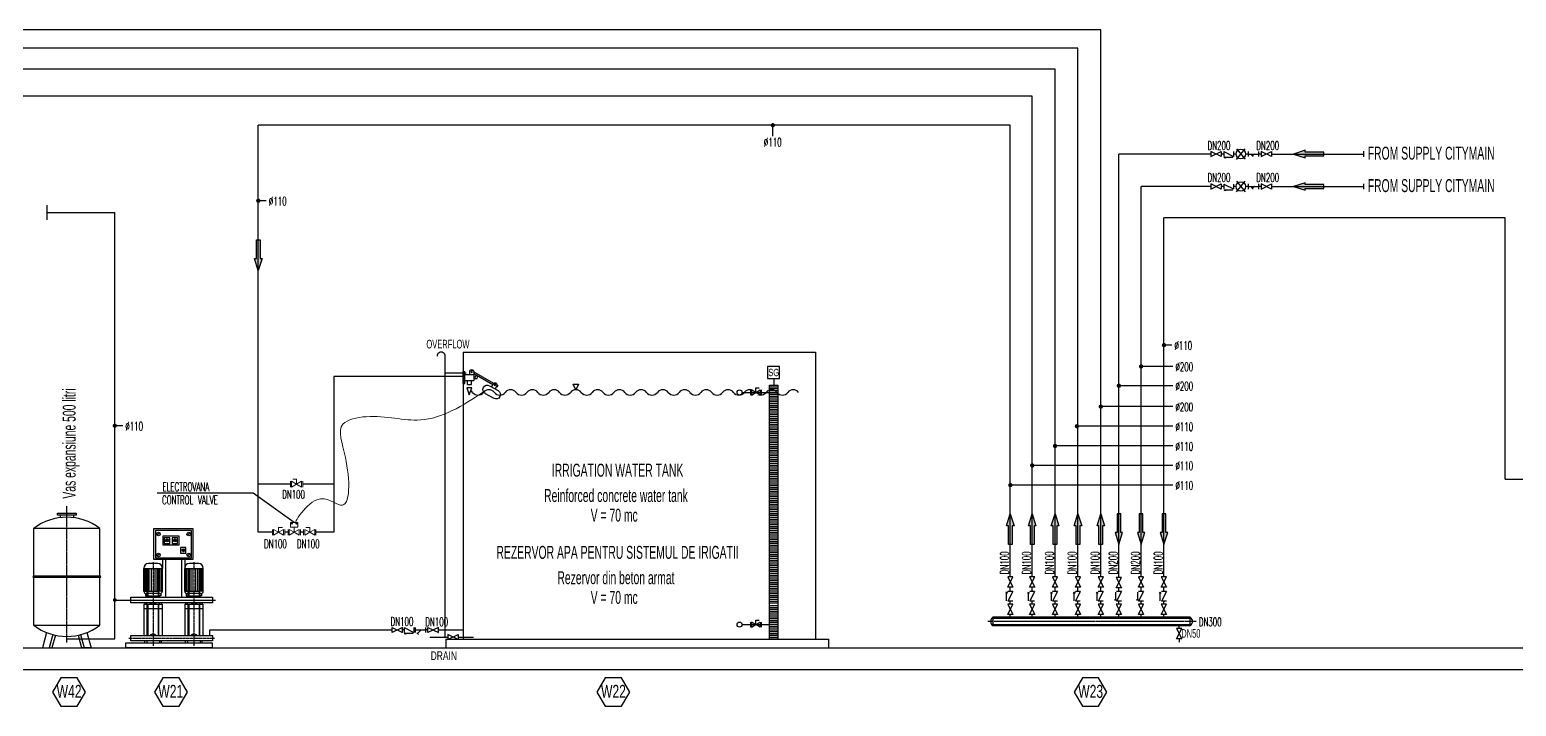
# Model space of a CAD drawing. Header units: inches. Extents: x -213476 to 33124, y -97366 to -68351.
# Drawn here: x -51322 to -37534, y -94996 to -88722 of the extents above; entities that cross this region are included whole.
import ezdxf
from ezdxf.enums import TextEntityAlignment as Align
from ezdxf.lldxf.tags import DXFTag

# ---------------------------------------------------------------- set-up
doc = ezdxf.new("R2010")
doc.units = ezdxf.units.IN
doc.header["$MEASUREMENT"] = 0
doc.set_wipeout_variables(frame=1)
doc.linetypes.add('CENTER2', pattern=[28.575, 19.05, -3.175, 3.175, -3.175])
doc.linetypes.add('DOT', pattern=[0.25, 0, -0.25])
for name, color, linetype in [('-M-DW EQUIP', 7, 'Continuous'), ('-M-DW VALVE', 7, 'Continuous'), ('1-CIHAZ', 8, 'Continuous'), ('duvar', 3, 'Continuous'), ('ok', 7, 'Continuous'), ('T-ISICİHAZ', 8, 'Continuous'), ('T-NOT', 7, 'Continuous'), ('t-soguk', 161, 'Continuous'), ('T-SOĞUK', 161, 'SOĞUKSU'), ('t-temiz çap', 7, 'Continuous'), ('t-vana', 7, 'Continuous'), ('t-yumuşak su', 7, 'Continuous'), ('VANA', 7, 'Continuous')]:
    doc.layers.add(name, color=color, linetype=linetype)
doc.layers.add('1-SIHHI CAP', color=4, linetype='Continuous', lineweight=25)
doc.layers.add('T-SIHCİHAZ', color=1, linetype='Continuous', lineweight=5)
doc.layers.add('T-SPR-CAP', color=2, linetype='Continuous', true_color=0xffff00)
doc.layers.add('t-çap', color=2, linetype='Continuous', true_color=0xffff00)
doc.styles.add('ARIAL', font='wturkce.shx')
doc.styles.add('not', font='WTURKCE.SHX', dxfattribs={"width": 0.6, "height": 10})
doc.styles.add('russian', font='arial.ttf')
doc.styles.get("Standard").update_dxf_attribs({"font": 'arial.ttf'})
doc.styles.add('t-sihsemacap', font='txt.shx', dxfattribs={"width": 0.6, "height": 10})
doc.styles.add('t-temiz çap', font='wturkce.shx', dxfattribs={"width": 0.6, "height": 10})
tags = doc.linetypes.add('SOĞUKSU', pattern=[0.85, 0.75, -0.05, 0, -0.05]).pattern_tags.tags
tags[10:11] = [DXFTag(74, 4), DXFTag(75, 0), DXFTag(340, '0'), DXFTag(46, 1.0), DXFTag(50, 0.0), DXFTag(44, 0.0), DXFTag(45, 0.0)]
tags[8:9] = [DXFTag(74, 4), DXFTag(75, 0), DXFTag(340, '0'), DXFTag(46, 1.0), DXFTag(50, 0.0), DXFTag(44, 0.0), DXFTag(45, 0.0)]
tags[6:7] = [DXFTag(74, 4), DXFTag(75, 0), DXFTag(340, '0'), DXFTag(46, 1.0), DXFTag(50, 0.0), DXFTag(44, 0.0), DXFTag(45, 0.0)]
tags[4:5] = [DXFTag(74, 4), DXFTag(75, 0), DXFTag(340, '0'), DXFTag(46, 1.0), DXFTag(50, 0.0), DXFTag(44, 0.0), DXFTag(45, 0.0)]
doc.linetypes.add('Yumusaksu', pattern='A,1.5,-0.15,["Ys",Standard,S=0.2,R=0,X=-0.05,Y=-0.05],-0.35', length=2)

# ---------------------------------------------------------------- blocks, each defined once
blk = doc.blocks.new('A$C12F96355')
at = {"layer": 'ok', "ltscale": 100}
blk.add_hatch(color=256, dxfattribs=at).paths.add_polyline_path([(-16.44, 1), (-16.44, -1), (-6.42, -1), (-6.42, -2.01), (0, 0), (-6.42, 2.01), (-6.42, 1)])
blk.add_lwpolyline([(-6.42, -1), (-16.44, -1), (-16.44, 1), (-6.42, 1), (-6.42, 2.01), (0, 0), (-6.42, -2.01), (-6.42, -1), (-16.44, -1)], dxfattribs=at)
blk = doc.blocks.new('t-vana')
at = {"color": 7}
blk.add_wipeout([(6, 12), (0, 12), (6, 0), (0, 0), (6, 12), (0, 12)], dxfattribs=at).dxf.layer = 'T-ISICİHAZ'
at = {"layer": 't-vana'}
for p, q in [((6, 12), (0, 12)), ((0, 12), (6, 0)), ((0, 0), (6, 12)), ((6, 0), (0, 0))]:
    blk.add_line(p, q, dxfattribs=at)
blk = doc.blocks.new('BV15')
at = {"linetype": 'DOT', "ltscale": 10000}
blk.add_wipeout([(-42.6, 10), (0, 10), (0, -10), (-42.6, -10)], dxfattribs=at).dxf.layer = '-M-DW VALVE'
at = {"layer": '-M-DW VALVE', "ltscale": 0.25}
for p, q in [((-42.6, 10), (-42.6, -10)), ((0, 10), (0, -10))]:
    blk.add_line(p, q, dxfattribs=at)
at = {"layer": '-M-DW VALVE'}
for p, q in [((-21.3, 0), (-21.3, 17.5)), ((-21.3, 17.5), (-8.3, 17.5))]:
    blk.add_line(p, q, dxfattribs=at)
at = {"layer": '-M-DW VALVE', "ltscale": 0.25, "flags": 128}
for points in [[(-21.3, 0), (-38.6, 10), (-38.6, -10)], [(-21.3, 0), (-4, 10), (-4, -10)]]:
    blk.add_lwpolyline(points, close=True, dxfattribs=at)
at = {"layer": '-M-DW VALVE', "flags": 9}
blk.add_attdef('CAP', text='', height=3, rotation=90, dxfattribs=at).set_placement((-7.3, 0), align=Align.MIDDLE_CENTER)
blk = doc.blocks.new('şamandra-ali')
at = {"layer": 'VANA', "color": 7}
for p, q in [((-29.7, 15.5), (-84.2, -15.1)), ((-29.3, 11), (-82.1, -18.7)), ((-39.2, -2.8), (-40.4, 4.8)), ((-35, 2.1), (-35.9, 7.3)), ((-29.5, 2.1), (-35, 2.1)), ((-29.3, 16.4), (-29.4, 7)), ((-29.4, 8), (-29.4, -8)), ((-4.9, 8), (-29.4, 8)), ((-18.2, 16.4), (-18.1, 8)), ((0, 16.7), (-4.9, 16.7)), ((-4.9, -16.7), (-4.9, 16.7)), ((0, -16.7), (0, 16.7)), ((0, 9.9), (0, -9.9)), ((-73, -22.4), (-96.8, -35.8)), ((-93.9, -20.6), (-95.9, -21.7)), ((-95.9, -21.7), (-93.9, -25.3)), ((-91.9, -24.2), (-93.9, -25.3)), ((-92.8, -22.5), (-88.2, -30.9)), ((-83.2, -17), (-78.3, -25.4)), ((-29.5, -2.8), (-39.2, -2.8)), ((-4.9, -8), (-29.4, -8)), ((-23.1, -19.2), (-23.1, -8)), ((-12.4, -19.2), (-23.1, -19.2)), ((-12.4, -19.2), (-12.4, -8)), ((0, -16.7), (-4.9, -16.7)), ((-60.9, -43.9), (-84.7, -57.3))]:
    blk.add_line(p, q, dxfattribs=at)
blk.add_lwpolyline([(-17.3, -48), (-23.8, -28.2), (-10.7, -28.2), (-17.3, -48)], dxfattribs=at)
for centre in [(-23.7, 16.5), (-88, -19.6)]:
    blk.add_circle(centre, 2.41, dxfattribs=at)
for centre, radius, start, end in [((-23.7, 16.4), 5.53, 0, 180), ((-90.8, -46.6), 12.4, 119.3444, 299.3444), ((-88, -19.7), 5.53, 29.3444, 209.3444), ((-67, -33.2), 12.4, 299.3444, 119.3444)]:
    blk.add_arc(centre, radius, start, end, dxfattribs=at)
blk = doc.blocks.new('A$C203A742C')
at = {"layer": 'T-SIHCİHAZ', "color": 7}
for p, q in [((0, 9), (0, -9)), ((7.5, 15.7), (7.5, 30.7)), ((7.5, 30.7), (30.9, 30.7)), ((7.5, 15.7), (30.9, 15.7)), ((19.2, 0), (19.2, 15.7)), ((30.9, 30.7), (30.9, 15.7)), ((38.4, 9), (38.4, -9))]:
    blk.add_line(p, q, dxfattribs=at)
at = {"layer": 'T-SIHCİHAZ', "color": 7, "elevation": -23.2}
for points in [[(19.2, 0), (3.6, 9), (3.6, -9)], [(19.2, 0), (34.8, 9), (34.8, -9)]]:
    blk.add_lwpolyline(points, close=True, dxfattribs=at)
at = {"layer": 'T-SIHCİHAZ', "color": 7}
for centre in [(12, 27.2), (26.4, 27.2)]:
    blk.add_circle(centre, 1.5, dxfattribs=at)

msp = doc.modelspace()

# ---------------------------------------------------------------- linework, layer by layer
at = {"layer": '-M-DW EQUIP'}
msp.add_line((-44422, -91956, 0), (-44422, -92018, 0), dxfattribs=at)
at = {"layer": '-M-DW EQUIP', "color": 14}
for p, q in [((-44461, -92033, 0), (-44384, -92033, 0)), ((-44461, -92050, 0), (-44384, -92050, 0)), ((-44461, -92068, 0), (-44384, -92068, 0)), ((-44461, -92085, 0), (-44384, -92085, 0)), ((-44461, -92102, 0), (-44384, -92102, 0)), ((-44461, -92119, 0), (-44384, -92119, 0)), ((-44461, -92119, 0), (-44384, -92119, 0)), ((-44461, -92137, 0), (-44384, -92137, 0)), ((-44461, -92154, 0), (-44384, -92154, 0)), ((-44461, -92171, 0), (-44384, -92171, 0)), ((-44461, -92188, 0), (-44384, -92188, 0)), ((-44461, -92188, 0), (-44384, -92188, 0)), ((-44461, -92206, 0), (-44384, -92206, 0)), ((-44461, -92223, 0), (-44384, -92223, 0)), ((-44461, -92240, 0), (-44384, -92240, 0)), ((-44461, -92258, 0), (-44384, -92258, 0)), ((-44461, -92275, 0), (-44384, -92275, 0)), ((-44461, -92292, 0), (-44384, -92292, 0)), ((-44461, -92309, 0), (-44384, -92309, 0)), ((-44461, -92327, 0), (-44384, -92327, 0)), ((-44461, -92344, 0), (-44384, -92344, 0)), ((-44461, -92361, 0), (-44384, -92361, 0)), ((-44461, -92379, 0), (-44384, -92379, 0)), ((-44461, -92396, 0), (-44384, -92396, 0)), ((-44461, -92413, 0), (-44384, -92413, 0)), ((-44461, -92430, 0), (-44384, -92430, 0)), ((-44461, -92448, 0), (-44384, -92448, 0)), ((-44461, -92465, 0), (-44384, -92465, 0)), ((-44461, -92482, 0), (-44384, -92482, 0)), ((-44461, -92500, 0), (-44384, -92500, 0)), ((-44461, -92517, 0), (-44384, -92517, 0)), ((-44461, -92534, 0), (-44384, -92534, 0)), ((-44461, -92551, 0), (-44384, -92551, 0)), ((-44461, -92569, 0), (-44384, -92569, 0)), ((-44461, -92586, 0), (-44384, -92586, 0)), ((-44461, -92603, 0), (-44384, -92603, 0)), ((-44461, -92603, 0), (-44384, -92603, 0)), ((-44461, -92620, 0), (-44384, -92620, 0)), ((-44461, -92638, 0), (-44384, -92638, 0)), ((-44461, -92655, 0), (-44384, -92655, 0)), ((-44461, -92672, 0), (-44384, -92672, 0)), ((-44461, -92690, 0), (-44384, -92690, 0)), ((-44461, -92707, 0), (-44384, -92707, 0)), ((-44461, -92724, 0), (-44384, -92724, 0)), ((-44461, -92741, 0), (-44384, -92741, 0)), ((-44461, -92759, 0), (-44384, -92759, 0)), ((-44461, -92776, 0), (-44384, -92776, 0)), ((-44461, -92793, 0), (-44384, -92793, 0)), ((-44461, -92811, 0), (-44384, -92811, 0)), ((-44461, -92828, 0), (-44384, -92828, 0)), ((-44461, -92845, 0), (-44384, -92845, 0)), ((-44461, -92862, 0), (-44384, -92862, 0)), ((-44461, -92880, 0), (-44384, -92880, 0)), ((-44461, -92897, 0), (-44384, -92897, 0)), ((-44461, -92914, 0), (-44384, -92914, 0)), ((-44461, -92932, 0), (-44384, -92932, 0)), ((-44461, -92949, 0), (-44384, -92949, 0)), ((-44461, -92966, 0), (-44384, -92966, 0)), ((-44461, -92983, 0), (-44384, -92983, 0)), ((-44461, -93001, 0), (-44384, -93001, 0)), ((-44461, -93018, 0), (-44384, -93018, 0)), ((-44461, -93018, 0), (-44384, -93018, 0)), ((-44461, -93035, 0), (-44384, -93035, 0)), ((-44461, -93052, 0), (-44384, -93052, 0)), ((-44461, -93070, 0), (-44384, -93070, 0)), ((-44461, -93087, 0), (-44384, -93087, 0)), ((-44461, -93104, 0), (-44384, -93104, 0)), ((-44461, -93122, 0), (-44384, -93122, 0)), ((-44461, -93139, 0), (-44384, -93139, 0)), ((-44461, -93156, 0), (-44384, -93156, 0)), ((-44461, -93173, 0), (-44384, -93173, 0)), ((-44461, -93191, 0), (-44384, -93191, 0)), ((-44461, -93208, 0), (-44384, -93208, 0)), ((-44461, -93225, 0), (-44384, -93225, 0)), ((-44461, -93243, 0), (-44384, -93243, 0)), ((-44461, -93260, 0), (-44384, -93260, 0)), ((-44461, -93277, 0), (-44384, -93277, 0)), ((-44461, -93294, 0), (-44384, -93294, 0)), ((-44461, -93312, 0), (-44384, -93312, 0)), ((-44461, -93329, 0), (-44384, -93329, 0)), ((-44461, -93346, 0), (-44384, -93346, 0)), ((-44461, -93364, 0), (-44384, -93364, 0)), ((-44461, -93381, 0), (-44384, -93381, 0)), ((-44461, -93398, 0), (-44384, -93398, 0)), ((-44461, -93415, 0), (-44384, -93415, 0)), ((-44461, -93433, 0), (-44384, -93433, 0)), ((-44461, -93450, 0), (-44384, -93450, 0)), ((-44461, -93467, 0), (-44384, -93467, 0)), ((-44461, -93484, 0), (-44384, -93484, 0)), ((-44461, -93502, 0), (-44384, -93502, 0)), ((-44461, -93519, 0), (-44384, -93519, 0)), ((-44461, -93536, 0), (-44384, -93536, 0)), ((-44461, -93554, 0), (-44384, -93554, 0)), ((-44461, -93571, 0), (-44384, -93571, 0)), ((-44461, -93588, 0), (-44384, -93588, 0)), ((-44461, -93605, 0), (-44384, -93605, 0)), ((-44461, -93623, 0), (-44384, -93623, 0)), ((-44461, -93640, 0), (-44384, -93640, 0)), ((-44461, -93657, 0), (-44384, -93657, 0)), ((-44461, -93675, 0), (-44384, -93675, 0)), ((-44461, -93692, 0), (-44384, -93692, 0)), ((-44461, -93709, 0), (-44384, -93709, 0)), ((-44461, -93727, 0), (-44384, -93727, 0)), ((-44461, -93744, 0), (-44384, -93744, 0)), ((-44461, -93761, 0), (-44384, -93761, 0)), ((-44461, -93779, 0), (-44384, -93779, 0)), ((-44461, -93796, 0), (-44384, -93796, 0)), ((-44461, -93813, 0), (-44384, -93813, 0)), ((-44461, -93830, 0), (-44384, -93830, 0)), ((-44461, -93848, 0), (-44384, -93848, 0)), ((-44461, -93865, 0), (-44384, -93865, 0)), ((-44461, -93882, 0), (-44384, -93882, 0)), ((-44461, -93900, 0), (-44384, -93900, 0)), ((-44461, -93917, 0), (-44384, -93917, 0)), ((-44461, -93934, 0), (-44384, -93934, 0)), ((-44461, -93951, 0), (-44384, -93951, 0)), ((-44461, -93969, 0), (-44384, -93969, 0)), ((-44461, -93986, 0), (-44384, -93986, 0)), ((-44461, -94003, 0), (-44384, -94003, 0)), ((-44461, -94021, 0), (-44384, -94021, 0)), ((-44461, -94038, 0), (-44384, -94038, 0)), ((-44461, -94062, 0), (-44384, -94062, 0)), ((-44461, -94079, 0), (-44384, -94079, 0)), ((-44461, -94096, 0), (-44384, -94096, 0)), ((-44461, -94114, 0), (-44384, -94114, 0)), ((-44461, -94131, 0), (-44384, -94131, 0)), ((-44461, -94148, 0), (-44384, -94148, 0)), ((-44461, -94166, 0), (-44384, -94166, 0)), ((-44461, -94183, 0), (-44384, -94183, 0)), ((-44461, -94200, 0), (-44384, -94200, 0)), ((-44461, -94217, 0), (-44384, -94217, 0)), ((-44461, -94235, 0), (-44384, -94235, 0)), ((-44461, -94252, 0), (-44384, -94252, 0)), ((-44461, -94269, 0), (-44384, -94269, 0)), ((-44461, -94287, 0), (-44384, -94287, 0)), ((-44461, -94304, 0), (-44384, -94304, 0)), ((-44461, -94321, 0), (-44384, -94321, 0)), ((-44461, -94338, 0), (-44384, -94338, 0)), ((-44461, -94356, 0), (-44384, -94356, 0)), ((-44461, -94373, 0), (-44384, -94373, 0))]:
    msp.add_line(p, q, dxfattribs=at)
at = {"layer": '-M-DW EQUIP'}
for points in [[(-44478, -91956), (-44367, -91956), (-44367, -91846), (-44478, -91846)], [(-44461, -92018), (-44384, -92018), (-44384, -94374), (-44461, -94374)]]:
    msp.add_lwpolyline(points, close=True, dxfattribs=at)
at = {"layer": '-M-DW VALVE'}
for centre in [(-44738, -92086, 0), (-44738, -94239, 0)]:
    msp.add_circle(centre, 23.8, dxfattribs=at)
at = {"layer": '1-SIHHI CAP', "color": 4, "ltscale": 100}
msp.add_line((-48869, -93292, 46483712638), (-49249, -93021, 46483712638), dxfattribs=at)
at = {"layer": 'duvar', "color": 3, "lineweight": -3}
for p, q in [((-213011, -94454), (-13803, -94454)), ((-213011, -94654), (-13803, -94654))]:
    msp.add_line(p, q, dxfattribs=at)
at = {"layer": 'T-ISICİHAZ', "color": 5}
for p, q in [((-47468, -94354), (-47468, -91751)), ((-47275, -91906), (-47468, -91906)), ((-47612, -94354), (-47444, -94354)), ((-47348, -94354), (-47206, -94354))]:
    msp.add_line(p, q, dxfattribs=at)
at = {"layer": 'T-ISICİHAZ', "color": 240}
for p, q in [((-47303, -91712), (-44034, -91712)), ((-47303, -91712), (-47303, -94374)), ((-44034, -91712), (-44034, -94374)), ((-40558, -94171), (-42389, -94171, 0)), ((-42389, -94248, 0), (-40558, -94248))]:
    msp.add_line(p, q, dxfattribs=at)
at = {"layer": 'T-ISICİHAZ', "color": 7}
for p, q in [((-46257, -92061), (-46282, -92010)), ((-46282, -92010), (-46231, -92010)), ((-46231, -92010), (-46257, -92061)), ((-51066, -93207), (-50892, -93207)), ((-51066, -93223), (-51066, -93207)), ((-50892, -93223), (-51066, -93223)), ((-51041, -93223), (-51041, -93248)), ((-50914, -93248), (-50914, -93223)), ((-50892, -93207), (-50892, -93223)), ((-50671, -93348), (-51286, -93348)), ((-51286, -93348), (-51286, -93788)), ((-50671, -93788), (-50671, -93348)), ((-50136, -93407), (-50122, -93391)), ((-50056, -93465), (-50044, -93452)), ((-49982, -93465), (-49971, -93452)), ((-49855, -93407), (-49841, -93391)), ((-50136, -93601), (-50122, -93585)), ((-49903, -93556), (-49891, -93543)), ((-49855, -93601), (-49841, -93585)), ((-50264, -93715), (-50264, -93720)), ((-50264, -93930), (-50264, -93720)), ((-50264, -93720), (-50092, -93720)), ((-50257, -93720), (-50257, -93930)), ((-50249, -93720), (-50249, -93930)), ((-50235, -93720), (-50235, -93930)), ((-50232, -93986), (-50232, -93720)), ((-50226, -93720), (-50226, -93986)), ((-50134, -93673), (-50222, -93673)), ((-50216, -93720), (-50216, -93930)), ((-50197, -93720), (-50197, -93901)), ((-50163, -93720), (-50163, -93901)), ((-50144, -93720), (-50144, -93930)), ((-50130, -93720), (-50130, -93986)), ((-50124, -93986), (-50124, -93720)), ((-50121, -93720), (-50121, -93930)), ((-50107, -93720), (-50107, -93930)), ((-50099, -93720), (-50099, -93930)), ((-50092, -93633), (-50092, -93720)), ((-50092, -93930), (-50092, -93715)), ((-50064, -93633), (-50064, -93986)), ((-49913, -93633), (-49913, -93986)), ((-49885, -93633), (-49885, -93715)), ((-49885, -93715), (-49885, -93720)), ((-49885, -93930), (-49885, -93720)), ((-49885, -93720), (-49713, -93720)), ((-49878, -93720), (-49878, -93930)), ((-49870, -93720), (-49870, -93930)), ((-49856, -93720), (-49856, -93930)), ((-49853, -93986), (-49853, -93720)), ((-49847, -93720), (-49847, -93986)), ((-49755, -93673), (-49843, -93673)), ((-49837, -93720), (-49837, -93930)), ((-49818, -93720), (-49818, -93901)), ((-49784, -93720), (-49784, -93901)), ((-49765, -93720), (-49765, -93930)), ((-49751, -93720), (-49751, -93986)), ((-49745, -93986), (-49745, -93720)), ((-49742, -93720), (-49742, -93930)), ((-49728, -93720), (-49728, -93930)), ((-49720, -93720), (-49720, -93930)), ((-49713, -93930), (-49713, -93715)), ((-51286, -93788), (-50671, -93788)), ((-51286, -93802), (-51286, -94245)), ((-50671, -93802), (-51286, -93802)), ((-50671, -94245), (-50671, -93802)), ((-50401, -94011), (-49599, -94011)), ((-50383, -94036), (-50383, -93986)), ((-50383, -93986), (-49627, -93986)), ((-50264, -93930), (-50232, -93930)), ((-50249, -93950), (-50249, -93973)), ((-50249, -93973), (-50232, -93973)), ((-50240, -93952), (-50232, -93952)), ((-50237, -93986), (-50237, -93973)), ((-50226, -93930), (-50130, -93930)), ((-50130, -93952), (-50226, -93952)), ((-50226, -93973), (-50130, -93973)), ((-50197, -93899), (-50197, -93930)), ((-50197, -93973), (-50197, -93978)), ((-50163, -93899), (-50163, -93930)), ((-50157, -93973), (-50157, -93980)), ((-50092, -93930), (-50124, -93930)), ((-50116, -93952), (-50124, -93952)), ((-50107, -93973), (-50124, -93973)), ((-50119, -93986), (-50119, -93973)), ((-50107, -93950), (-50107, -93973)), ((-49885, -93930), (-49853, -93930)), ((-49870, -93950), (-49870, -93973)), ((-49870, -93973), (-49853, -93973)), ((-49860, -93952), (-49853, -93952)), ((-49858, -93986), (-49858, -93973)), ((-49847, -93930), (-49751, -93930)), ((-49751, -93952), (-49847, -93952)), ((-49847, -93973), (-49751, -93973)), ((-49818, -93899), (-49818, -93930)), ((-49818, -93973), (-49818, -93978)), ((-49784, -93899), (-49784, -93930)), ((-49778, -93973), (-49778, -93980)), ((-49713, -93930), (-49745, -93930)), ((-49737, -93952), (-49745, -93952)), ((-49728, -93973), (-49745, -93973)), ((-49740, -93986), (-49740, -93973)), ((-49728, -93950), (-49728, -93973)), ((-49627, -93986), (-49627, -94036)), ((-49627, -94036), (-50383, -94036)), ((-50264, -94049), (-50264, -94341)), ((-50264, -94049), (-50216, -94049)), ((-50264, -94089), (-50232, -94089)), ((-50255, -94036), (-50255, -94049)), ((-50237, -94049), (-50237, -94036)), ((-50232, -94341), (-50232, -94049)), ((-50226, -94049), (-50226, -94341)), ((-50226, -94089), (-50130, -94089)), ((-50217, -94049), (-50123, -94049)), ((-50197, -94049), (-50197, -94044)), ((-50157, -94049), (-50157, -94043)), ((-50130, -94049), (-50130, -94341)), ((-50124, -94341), (-50124, -94049)), ((-50124, -94049), (-50095, -94049)), ((-50124, -94089), (-50095, -94089)), ((-50119, -94049), (-50119, -94036)), ((-50101, -94036), (-50101, -94049)), ((-50095, -94049), (-50095, -94341)), ((-49885, -94049), (-49885, -94341)), ((-49885, -94049), (-49837, -94049)), ((-49885, -94089), (-49853, -94089)), ((-49876, -94036), (-49876, -94049)), ((-49858, -94049), (-49858, -94036)), ((-49853, -94341), (-49853, -94049)), ((-49847, -94049), (-49847, -94341)), ((-49847, -94089), (-49751, -94089)), ((-49838, -94049), (-49744, -94049)), ((-49818, -94049), (-49818, -94044)), ((-49778, -94049), (-49778, -94043)), ((-49751, -94049), (-49751, -94341)), ((-49745, -94341), (-49745, -94049)), ((-49745, -94049), (-49716, -94049)), ((-49745, -94089), (-49716, -94089)), ((-49740, -94049), (-49740, -94036)), ((-49722, -94036), (-49722, -94049)), ((-49716, -94049), (-49716, -94341)), ((-51286, -94245), (-50671, -94245)), ((-40558, -94181), (-42389, -94181, 0)), ((-42389, -94181, 0), (-42389, -94238, 0)), ((-42389, -94238, 0), (-40558, -94238)), ((-40661, -94275), (-40661, -94248)), ((-40558, -94238), (-40558, -94181)), ((-51165, -94312), (-51205, -94454)), ((-51107, -94332), (-51141, -94454)), ((-51083, -94338), (-51116, -94454)), ((-50874, -94338), (-50841, -94454)), ((-50851, -94332), (-50816, -94454)), ((-50793, -94312), (-50753, -94454)), ((-50434, -94412), (-50434, -94454)), ((-49627, -94412), (-50434, -94412)), ((-50383, -94391), (-50383, -94341)), ((-50383, -94341), (-49627, -94341)), ((-49627, -94391), (-50383, -94391)), ((-50255, -94412), (-50255, -94391)), ((-50237, -94391), (-50237, -94412)), ((-50119, -94391), (-50119, -94412)), ((-50101, -94412), (-50101, -94391)), ((-49876, -94412), (-49876, -94391)), ((-49858, -94391), (-49858, -94412)), ((-49740, -94391), (-49740, -94412)), ((-49722, -94412), (-49722, -94391)), ((-49627, -94341), (-49627, -94391)), ((-49627, -94454), (-49627, -94412)), ((-43915, -94374), (-43915, -94454)), ((-40661, -94372), (-40661, -94403)), ((-51205, -94454), (-51116, -94454)), ((-50753, -94454), (-50841, -94454)), ((-49627, -94454), (-50434, -94454))]:
    msp.add_line(p, q, dxfattribs=at)
at = {"layer": 'T-ISICİHAZ', "color": 7, "linetype": 'CENTER2', "ltscale": 0.8}
msp.add_line((-50979, -94406), (-50979, -93141), dxfattribs=at)
at = {"layer": 'T-ISICİHAZ', "color": 7, "linetype": 'CENTER2', "ltscale": 0.6}
for p, q in [((-50178, -93660), (-50178, -94435)), ((-49799, -93660), (-49799, -94435)), ((-50403, -94366), (-49616, -94366))]:
    msp.add_line(p, q, dxfattribs=at)
at = {"layer": 'T-ISICİHAZ', "color": 7, "linetype": 'CENTER2'}
msp.add_line((-40502, -94209), (-42435, -94209, 0), dxfattribs=at)
at = {"layer": 'T-ISICİHAZ', "color": 7}
for points in [[(-50173, -93351), (-50173, -93633), (-49807, -93633), (-49807, -93351)], [(-50156, -93367), (-50156, -93619), (-49822, -93619), (-49822, -93367)], [(-50089, -93418), (-50089, -93500), (-49935, -93500), (-49935, -93418)], [(-50074, -93435), (-50074, -93486), (-50022, -93486), (-50022, -93435)], [(-50002, -93435), (-50002, -93486), (-49950, -93486), (-49950, -93435)], [(-49925, -93524), (-49925, -93576), (-49873, -93576), (-49873, -93524)]]:
    msp.add_lwpolyline(points, close=True, dxfattribs=at)
at = {"layer": 'T-ISICİHAZ', "color": 4}
for points in [[(-51034, -94996), (-50882, -94996), (-50806, -94865), (-50882, -94734), (-51034, -94734), (-51110, -94865)], [(-50088, -94996), (-49936, -94996), (-49860, -94865), (-49936, -94734), (-50088, -94734), (-50164, -94865)], [(-45985, -94996), (-45833, -94996), (-45757, -94865), (-45833, -94734), (-45985, -94734), (-46061, -94865)], [(-41559, -94996), (-41408, -94996), (-41332, -94865), (-41408, -94734), (-41559, -94734), (-41635, -94865)]]:
    msp.add_lwpolyline(points, close=True, dxfattribs=at)
at = {"layer": 'T-ISICİHAZ', "color": 7}
for centre, radius in [((-50128, -93399), 16.5), ((-50049, -93458), 13.2), ((-49976, -93458), 13.2), ((-49847, -93399), 16.5), ((-50128, -93593), 16.5), ((-49896, -93550), 13.2), ((-49847, -93593), 16.5), ((-50178, -93980), 4.67), ((-49799, -93980), 4.67), ((-50178, -94042), 4.67), ((-49799, -94042), 4.67), ((-50178, -94335), 4.67), ((-49799, -94335), 4.67)]:
    msp.add_circle(centre, radius, dxfattribs=at)
at = {"layer": 'T-ISICİHAZ', "color": 5}
msp.add_arc((-47506, -91750), 37.8, 358.2798, 181.7202, dxfattribs=at)
at = {"layer": 'T-ISICİHAZ', "color": 7}
for centre, radius, start, end in [((-47265, -92124), 63, 36.8699, 58.7045), ((-47164, -92048), 63, 216.8699, 323.1301), ((-47063, -92124), 63, 36.8699, 143.1301), ((-46962, -92048), 63, 216.8699, 323.1301), ((-46862, -92124), 63, 36.8699, 143.1301), ((-46761, -92048), 63, 216.8699, 323.1301), ((-46660, -92124), 63, 36.8699, 143.1301), ((-46559, -92048), 63, 216.8699, 323.1301), ((-46458, -92124), 63, 36.8699, 143.1301), ((-46358, -92048), 63, 216.8699, 323.1301), ((-46257, -92124), 63, 36.8699, 143.1301), ((-46156, -92048), 63, 216.8699, 323.1301), ((-46055, -92124), 63, 36.8699, 143.1301), ((-45954, -92048), 63, 216.8699, 323.1301), ((-45853, -92124), 63, 36.8699, 143.1301), ((-45753, -92048), 63, 216.8699, 323.1301), ((-45652, -92124), 63, 36.8699, 143.1301), ((-45551, -92048), 63, 216.8699, 323.1301), ((-45450, -92124), 63, 36.8699, 143.1301), ((-45349, -92048), 63, 216.8699, 323.1301), ((-45248, -92124), 63, 36.8699, 143.1301), ((-45148, -92048), 63, 216.8699, 323.1301), ((-45047, -92124), 63, 36.8699, 143.1301), ((-44946, -92048), 63, 216.8699, 323.1301), ((-44845, -92124), 63, 36.8699, 143.1301), ((-44744, -92048), 63, 216.8699, 323.1301), ((-44644, -92124), 63, 36.8699, 143.1301), ((-44543, -92048), 63, 216.8699, 323.1301), ((-44442, -92124), 63, 38.1757, 143.1301), ((-44442, -92124), 63, 36.8699, 143.1301), ((-44341, -92048), 63, 216.8699, 323.1301), ((-44240, -92124), 63, 38.1757, 143.1301), ((-50978, -93743), 500, 52.0694, 127.9306), ((-50222, -93715), 42, 90, 180), ((-50134, -93715), 42, 0, 90), ((-49843, -93715), 42, 90, 180), ((-49755, -93715), 42, 0, 90), ((-51286, -93795), 7.16, 90, 270), ((-50671, -93795), 7.16, 270, 90), ((-50240, -93927), 24.8, 185.7052, 270), ((-50178, -94011), 38.1, 40.4361, 139.5639), ((-50116, -93927), 24.8, 270, 354.2948), ((-49860, -93927), 24.8, 185.7052, 270), ((-49799, -94011), 38.1, 40.4361, 139.5639), ((-49737, -93927), 24.8, 270, 354.2948), ((-50178, -94011), 38.1, 220.6719, 319.3281), ((-49799, -94011), 38.1, 220.6719, 319.3281), ((-50978, -93849), 500, 232.0694, 307.9306), ((-50178, -94366), 38.1, 41.3948, 138.6052), ((-49799, -94366), 38.1, 41.3948, 138.6052)]:
    msp.add_arc(centre, radius, start, end, dxfattribs=at)
at = {"layer": 'T-ISICİHAZ', "color": 240}
for centre, start, end in [((-42364, -94210, 0), 122.8149, 236.8633), ((-40583, -94209), 302.7572, 56.8062)]:
    msp.add_arc(centre, 46, start, end, dxfattribs=at)
at = {"layer": 'T-NOT', "color": 7}
for p, q in [((-38948, -89900, 0), (-38948, -89849, 0)), ((-38948, -90202, 0), (-38948, -90151, 0))]:
    msp.add_line(p, q, dxfattribs=at)
at = {"layer": 'T-SIHCİHAZ', "color": 7}
for p, q in [((-48904, -92910, 46483712638), (-48904, -92963, 46483712638)), ((-48847, -92890, 46483712638), (-48882, -92890, 46483712638)), ((-48847, -92936, 46483712638), (-48847, -92890, 46483712638)), ((-48790, -92910, 46483712638), (-48790, -92963, 46483712638)), ((-49014, -93383, 46483712638), (-49014, -93337, 46483712638)), ((-49014, -93337, 46483712638), (-48979, -93337, 46483712638)), ((-48725, -93337, 46483712638), (-48760, -93337, 46483712638)), ((-48725, -93383, 46483712638), (-48725, -93337, 46483712638)), ((-49071, -93357, 46483712638), (-49071, -93410, 46483712638)), ((-48956, -93357, 46483712638), (-48956, -93410, 46483712638)), ((-48782, -93357, 46483712638), (-48782, -93410, 46483712638)), ((-48668, -93357, 46483712638), (-48668, -93410, 46483712638))]:
    msp.add_line(p, q, dxfattribs=at)
at = {"layer": 'T-SIHCİHAZ', "color": 7, "elevation": 46483712569}
for points in [[(-48847, -92936), (-48893, -92910), (-48893, -92963)], [(-48847, -92936), (-48800, -92910), (-48800, -92963)], [(-49014, -93383), (-49060, -93357), (-49060, -93410)], [(-49014, -93383), (-48967, -93357), (-48967, -93410)], [(-48725, -93383), (-48772, -93357), (-48772, -93410)], [(-48725, -93383), (-48679, -93357), (-48679, -93410)]]:
    msp.add_lwpolyline(points, close=True, dxfattribs=at)
at = {"layer": 'T-SIHCİHAZ', "color": 7, "ltscale": 1.1}
msp.add_open_spline([(-48835, -93292, 46483712638), (-48911, -93344, 46483712638), (-48659, -92947, 46483712638), (-48337, -93281, 46483712638), (-48358, -92708, 46483712638), (-48503, -92362, 46483712638), (-48083, -92274, 46483712638), (-47650, -92419, 46483712638), (-47306, -92211, 46483712638), (-47114, -92081, 46483712638)], degree=3, knots=[0, 0, 0, 0, 82.812083, 150.128811, 283.682648, 376.392181, 444.416972, 595.406677, 789.309524, 789.309524, 789.309524, 789.309524], dxfattribs=at)
at = {"layer": 't-soguk'}
for p, q in [((-41388, -88722, 0), (-121183, -88722, 0)), ((-41388, -88722, 0), (-97678, -88722, 0)), ((-41388, -93795, 0), (-41388, -88722, 0)), ((-41600, -88894, 0), (-113898, -88894, 0)), ((-41600, -88894, 0), (-91583, -88894, 0)), ((-41600, -93795, 0), (-41600, -88894, 0)), ((-41812, -89088, 0), (-105089, -89088, 0)), ((-41812, -89088, 0), (-84313, -89088, 0)), ((-41812, -93795, 0), (-41812, -89088, 0)), ((-42024, -89338, 0), (-88966, -89338, 0)), ((-42024, -89338, 0), (-65510, -89338, 0)), ((-42024, -93795, 0), (-42024, -89338, 0)), ((-42227, -89608, 0), (-49202, -89608, 0)), ((-49202, -93383, 0), (-49202, -89608)), ((-42227, -93795, 0), (-42227, -89608, 0)), ((-41220, -93801), (-41220, -89875, 0)), ((-40368, -89875, 0), (-41220, -89875, 0)), ((-40247, -89875, 0), (-40271, -89875, 0)), ((-40133, -89875, 0), (-40157, -89875, 0)), ((-40020, -89875, 0), (-40044, -89875, 0)), ((-39900, -89875, 0), (-39924, -89875, 0)), ((-39804, -89875, 0), (-38948, -89875, 0)), ((-40368, -90176, 0), (-41014, -90176, 0)), ((-41014, -93795), (-41014, -90176, 0)), ((-40247, -90176, 0), (-40271, -90176, 0)), ((-40133, -90176, 0), (-40157, -90176, 0)), ((-40020, -90176, 0), (-40044, -90176, 0)), ((-39900, -90176, 0), (-39924, -90176, 0)), ((-39804, -90176, 0), (-38948, -90176, 0)), ((-51162, -90418), (-50533, -90418)), ((-50533, -94372), (-50533, -90418)), ((-40802, -93795, 0), (-40802, -90468, 0)), ((-37636, -90468, 0), (-40802, -90468, 0)), ((-37636, -92891, -12), (-37636, -90468, -12)), ((-48503, -91938), (-48503, -93383)), ((-47303, -91938), (-48503, -91938)), ((-37636, -92891), (-36276, -92891)), ((-48904, -92936), (-49202, -92936)), ((-48503, -92936), (-48790, -92936)), ((-49071, -93383), (-49202, -93383)), ((-48503, -93383), (-48668, -93383)), ((-42227, -93933, 0), (-42227, -93892, 0)), ((-42024, -93933, 0), (-42024, -93892, 0)), ((-41812, -93933, 0), (-41812, -93892, 0)), ((-41600, -93933, 0), (-41600, -93892, 0)), ((-41388, -93933, 0), (-41388, -93892, 0)), ((-41014, -93933), (-41014, -93892)), ((-40802, -93933, 0), (-40802, -93892, 0)), ((-50533, -94011), (-50391, -94011)), ((-42227, -94049, 0), (-42227, -94023, 0)), ((-42024, -94049, 0), (-42024, -94023, 0)), ((-41812, -94049, 0), (-41812, -94023, 0)), ((-41600, -94049, 0), (-41600, -94023, 0)), ((-41388, -94049, 0), (-41388, -94023, 0)), ((-41220, -93933), (-41220, -93898)), ((-41220, -94049), (-41220, -94023)), ((-41014, -94049), (-41014, -94023)), ((-40802, -94049, 0), (-40802, -94023, 0)), ((-42227, -94171, 0), (-42227, -94145, 0)), ((-42024, -94171, 0), (-42024, -94145, 0)), ((-41812, -94171, 0), (-41812, -94145, 0)), ((-41600, -94171, 0), (-41600, -94145, 0)), ((-41388, -94171, 0), (-41388, -94145, 0)), ((-41220, -94171), (-41220, -94145)), ((-41014, -94171), (-41014, -94145)), ((-40802, -94171, 0), (-40802, -94145, 0)), ((-49652, -94289), (-47961, -94289)), ((-50979, -94372), (-50533, -94372))]:
    msp.add_line(p, q, dxfattribs=at)
at = {"layer": 't-soguk', "const_width": 17.6}
msp.add_lwpolyline([(-50542, -94011, 1), (-50524, -94011, 1)], format="xyb", close=True, dxfattribs=at)
at = {"layer": 'T-SOĞUK', "ltscale": 200}
for p, q in [((-48927, -93383, 46483712638), (-48956, -93383, 46483712638)), ((-48782, -93383, 46483712638), (-48812, -93383, 46483712638))]:
    msp.add_line(p, q, dxfattribs=at)
at = {"layer": 'T-SPR-CAP', "color": 7}
msp.add_line((-51162, -90350), (-51162, -90486), dxfattribs=at)
at = {"layer": 't-temiz çap', "color": 7, "linetype": 'Continuous'}
for p, q in [((-44430, -89708), (-44430, -89608, 0)), ((-49128, -90308, 0), (-49202, -90308, 0)), ((-40729, -91647, 0), (-40802, -91647, 0)), ((-40720, -91845, 0), (-41014, -91845, 0)), ((-40720, -92024, 0), (-41220, -92024, 0)), ((-40720, -92217, 0), (-41388, -92217, 0)), ((-50460, -92395), (-50533, -92395)), ((-40720, -92400, 0), (-41609, -92400, 0)), ((-40720, -92582, 0), (-41812, -92582, 0)), ((-40720, -92763, 0), (-42024, -92763, 0)), ((-49249, -93021, 46483712638), (-50141, -93021, 46483712638)), ((-40720, -92945, 0), (-42227, -92945, 0))]:
    msp.add_line(p, q, dxfattribs=at)
at = {"layer": 't-temiz çap', "color": 7, "linetype": 'Continuous', "const_width": 20, "elevation": 0}
for points in [[(-44440, -89608, 1), (-44420, -89608, 1)], [(-49212, -90308, 1), (-49192, -90308, 1)], [(-40812, -91647, 1), (-40792, -91647, 1)], [(-41024, -91845, 1), (-41004, -91845, 1)], [(-41230, -92024, 1), (-41210, -92024, 1)], [(-41398, -92217, 1), (-41378, -92217, 1)], [(-41619, -92400, 1), (-41599, -92400, 1)], [(-41822, -92582, 1), (-41802, -92582, 1)], [(-42034, -92763, 1), (-42014, -92763, 1)], [(-42237, -92945, 1), (-42217, -92945, 1)]]:
    msp.add_lwpolyline(points, format="xyb", close=True, dxfattribs=at)
at = {"layer": 't-temiz çap', "color": 7, "linetype": 'Continuous', "const_width": 20}
msp.add_lwpolyline([(-50543, -92395, 1), (-50523, -92395, 1)], format="xyb", close=True, dxfattribs=at)
at = {"layer": 't-vana'}
for p, q in [((-40368, -89851, 0), (-40368, -89899, 0)), ((-40368, -89899, 0), (-40271, -89851, 0)), ((-40271, -89899, 0), (-40368, -89851, 0)), ((-40271, -89851, 0), (-40271, -89899, 0)), ((-40247, -89852, 0), (-40157, -89897, 0)), ((-40247, -89852, 0), (-40247, -89897, 0)), ((-40157, -89852, 0), (-40157, -89897, 0)), ((-39900, -89851, 0), (-39900, -89899, 0)), ((-39804, -89899, 0), (-39900, -89851, 0)), ((-39900, -89899, 0), (-39804, -89851, 0)), ((-39804, -89851, 0), (-39804, -89899, 0)), ((-40244, -89907, 0), (-40232, -89901, 0)), ((-40232, -89913, 0), (-40244, -89907, 0)), ((-40232, -89901, 0), (-40232, -89913, 0)), ((-40162, -89907, 0), (-40232, -89907, 0)), ((-40368, -90152, 0), (-40368, -90201, 0)), ((-40368, -90201, 0), (-40271, -90152, 0)), ((-40271, -90201, 0), (-40368, -90152, 0)), ((-40271, -90152, 0), (-40271, -90201, 0)), ((-40247, -90154, 0), (-40157, -90199, 0)), ((-40247, -90154, 0), (-40247, -90199, 0)), ((-40157, -90154, 0), (-40157, -90199, 0)), ((-39900, -90152, 0), (-39900, -90201, 0)), ((-39804, -90201, 0), (-39900, -90152, 0)), ((-39900, -90201, 0), (-39804, -90152, 0)), ((-39804, -90152, 0), (-39804, -90201, 0)), ((-40244, -90209, 0), (-40232, -90203, 0)), ((-40232, -90215, 0), (-40244, -90209, 0)), ((-40232, -90203, 0), (-40232, -90215, 0)), ((-40162, -90209, 0), (-40232, -90209, 0)), ((-42267, -93948, 0), (-42261, -93936, 0)), ((-42254, -93948, 0), (-42267, -93948, 0)), ((-42261, -93936, 0), (-42254, -93948, 0)), ((-42261, -94018, 0), (-42261, -93948, 0)), ((-42205, -93933, 0), (-42250, -94023, 0)), ((-42205, -93933, 0), (-42250, -93933, 0)), ((-42205, -94023, 0), (-42250, -94023, 0)), ((-42064, -93948, 0), (-42058, -93936, 0)), ((-42051, -93948, 0), (-42064, -93948, 0)), ((-42058, -93936, 0), (-42051, -93948, 0)), ((-42058, -94018, 0), (-42058, -93948, 0)), ((-42002, -93933, 0), (-42047, -94023, 0)), ((-42002, -93933, 0), (-42047, -93933, 0)), ((-42002, -94023, 0), (-42047, -94023, 0)), ((-41852, -93948, 0), (-41846, -93936, 0)), ((-41839, -93948, 0), (-41852, -93948, 0)), ((-41846, -93936, 0), (-41839, -93948, 0)), ((-41846, -94018, 0), (-41846, -93948, 0)), ((-41790, -93933, 0), (-41835, -94023, 0)), ((-41790, -93933, 0), (-41835, -93933, 0)), ((-41790, -94023, 0), (-41835, -94023, 0)), ((-41640, -93948, 0), (-41634, -93936, 0)), ((-41627, -93948, 0), (-41640, -93948, 0)), ((-41634, -93936, 0), (-41627, -93948, 0)), ((-41634, -94018, 0), (-41634, -93948, 0)), ((-41578, -93933, 0), (-41623, -94023, 0)), ((-41578, -93933, 0), (-41623, -93933, 0)), ((-41578, -94023, 0), (-41623, -94023, 0)), ((-41428, -93948, 0), (-41422, -93936, 0)), ((-41415, -93948, 0), (-41428, -93948, 0)), ((-41422, -93936, 0), (-41415, -93948, 0)), ((-41422, -94018, 0), (-41422, -93948, 0)), ((-41366, -93933, 0), (-41411, -94023, 0)), ((-41366, -93933, 0), (-41411, -93933, 0)), ((-41366, -94023, 0), (-41411, -94023, 0)), ((-41252, -94019), (-41258, -94007)), ((-41258, -94007), (-41246, -94007)), ((-41252, -93937), (-41252, -94007)), ((-41246, -94007), (-41252, -94019)), ((-41197, -93933), (-41243, -94023)), ((-41197, -93933), (-41243, -93933)), ((-41197, -94023), (-41243, -94023)), ((-41047, -94019), (-41053, -94007)), ((-41053, -94007), (-41041, -94007)), ((-41047, -93937), (-41047, -94007)), ((-41041, -94007), (-41047, -94019)), ((-40992, -93933), (-41037, -94023)), ((-40992, -93933), (-41037, -93933)), ((-40992, -94023), (-41037, -94023)), ((-40842, -93948, 0), (-40836, -93936, 0)), ((-40830, -93948, 0), (-40842, -93948, 0)), ((-40836, -93936, 0), (-40830, -93948, 0)), ((-40836, -94018, 0), (-40836, -93948, 0)), ((-40780, -93933, 0), (-40825, -94023, 0)), ((-40780, -93933, 0), (-40825, -93933, 0)), ((-40780, -94023, 0), (-40825, -94023, 0)), ((-47961, -94313), (-47961, -94265)), ((-47865, -94265), (-47961, -94313)), ((-47961, -94265), (-47865, -94313)), ((-47865, -94313), (-47865, -94265)), ((-47850, -94266), (-47760, -94311)), ((-47850, -94266), (-47850, -94311)), ((-47760, -94266), (-47760, -94311)), ((-47747, -94265), (-47747, -94313)), ((-47747, -94289), (-47651, -94289)), ((-47691, -94289), (-47724, -94322)), ((-47651, -94265), (-47651, -94313)), ((-47629, -94313), (-47629, -94265)), ((-47629, -94265), (-47532, -94313)), ((-47532, -94265), (-47629, -94313)), ((-47532, -94313), (-47532, -94265)), ((-47847, -94321), (-47835, -94315)), ((-47835, -94327), (-47847, -94321)), ((-47835, -94315), (-47835, -94327)), ((-47765, -94321), (-47835, -94321)), ((-47716, -94331), (-47733, -94314))]:
    msp.add_line(p, q, dxfattribs=at)
at = {"layer": 't-vana', "linetype": 'Continuous'}
for p, q in [((-40130, -89826, 0), (-40048, -89924, 0)), ((-40129, -89926, 0), (-40049, -89827, 0)), ((-40130, -90128, 0), (-40048, -90225, 0)), ((-40129, -90227, 0), (-40049, -90128, 0))]:
    msp.add_line(p, q, dxfattribs=at)
at = {"layer": 't-vana', "color": 7}
for p, q in [((-40020, -89851, 0), (-40020, -89899, 0)), ((-40020, -89875, 0), (-39924, -89875, 0)), ((-39991, -89882, 0), (-39976, -89899, 0)), ((-39961, -89875, 0), (-39984, -89891, 0)), ((-39924, -89851, 0), (-39924, -89899, 0)), ((-40020, -90152, 0), (-40020, -90201, 0)), ((-39924, -90152, 0), (-39924, -90201, 0)), ((-40020, -90176, 0), (-39924, -90176, 0)), ((-39991, -90184, 0), (-39976, -90201, 0)), ((-39961, -90176, 0), (-39984, -90192, 0))]:
    msp.add_line(p, q, dxfattribs=at)
at = {"layer": 't-vana', "linetype": 'Continuous'}
for centre in [(-40089, -89875, 0), (-40089, -90176, 0)]:
    msp.add_circle(centre, 44.2, dxfattribs=at)
at = {"layer": 't-yumuşak su', "color": 52, "linetype": 'Yumusaksu', "ltscale": 0.7}
for p, q in [((-49652, -94341), (-49652, -94289)), ((-47850, -94289), (-47865, -94289)), ((-47747, -94289), (-47760, -94289)), ((-47629, -94289), (-47651, -94289)), ((-49627, -94366), (-49607, -94366))]:
    msp.add_line(p, q, dxfattribs=at)

# ---------------------------------------------------------------- block references
at = {"layer": '-M-DW VALVE', "xscale": 2.38, "yscale": 2.38, "zscale": 2.38}
msp.add_blockref('BV15', (-44537, -94239, 0), dxfattribs=at)
at = {"layer": '1-CIHAZ', "color": 6, "xscale": -3.361690040813604, "yscale": 3.361690040813604, "zscale": 3.361689249674479}
msp.add_blockref('şamandra-ali', (-47303, -91948, 46483712638), dxfattribs=at)
at = {"layer": 'ok', "color": 0, "ltscale": 100, "xscale": -17.28000000026077, "yscale": 17.27999999979511, "zscale": 17.28}
for p in [(-39602, -89875, 0), (-39602, -90176, 0)]:
    msp.add_blockref('A$C12F96355', p, dxfattribs=at)
at = {"layer": 'ok', "color": 0, "ltscale": 100}
for p, xscale, yscale, zscale, rotation in [((-49202, -90954, 0), 17.28000000026077, 17.28000000026077, 17.28000000026077, 270), ((-42227, -93213, 0), 17.28000000026077, 17.28000000026077, 17.28000000026077, 90), ((-42024, -93213, 0), 17.28000000026077, 17.28000000026077, 17.28000000026077, 90), ((-41812, -93213, 0), 17.28000000026077, 17.28000000026077, 17.28000000026077, 90), ((-41600, -93213, 0), 17.28000000026077, 17.28000000026077, 17.28000000026077, 90), ((-41388, -93213, 0), 17.28000000026077, 17.28000000026077, 17.28000000026077, 90), ((-41220, -93497), -17.28000000026077, 17.27999999979511, 17.28, 89.99999999999952), ((-41014, -93497, 0), -17.28000000026077, 17.27999999979511, 17.28, 89.99999999999952), ((-40802, -93497, 0), -17.28000000026077, 17.27999999979511, 17.28, 89.99999999999952)]:
    msp.add_blockref('A$C12F96355', p, dxfattribs=dict(at, xscale=xscale, yscale=yscale, zscale=zscale, rotation=rotation))
at = {"layer": 'T-SIHCİHAZ', "xscale": -2.98030595324235, "yscale": 2.98030595324235, "zscale": 2.98030595324235}
msp.add_blockref('A$C203A742C', (-48812, -93383, 46483712638), dxfattribs=at)

# ---------------------------------------------------------------- texts
at = {"layer": '-M-DW EQUIP', "style": 'russian', "width": 0.7}
msp.add_text('SG', height=68, dxfattribs=at).set_placement((-44422, -91901), align=Align.MIDDLE_CENTER)
at = {"layer": 'T-ISICİHAZ', "color": 7, "style": 'ARIAL', "width": 0.7}
for s, p in [('W42', (-50957, -94918)), ('W21', (-50014, -94918)), ('W22', (-45908, -94918)), ('W23', (-41482, -94918))]:
    msp.add_text(s, height=120, dxfattribs=at).set_placement(p, align=Align.CENTER)
at = {"layer": 'T-NOT', "color": 7, "style": 'not', "width": 0.6}
for s, height, p in [('FROM SUPPLY CITYMAIN', 120, (-38912, -89927, 0)), ('FROM SUPPLY CITYMAIN', 120, (-38912, -90228, 0)), ('OVERFLOW', 80, (-47643, -91678))]:
    msp.add_text(s, height=height, dxfattribs=at).set_placement(p)
at = {"layer": 'T-NOT', "color": 150, "style": 'not', "width": 0.6}
msp.add_text('Vas expansiune 500 litri', height=120, rotation=90, dxfattribs=at).set_placement((-50896, -93071, 0))
at = {"layer": 'T-NOT', "color": 7, "style": 'not', "width": 0.6}
for s, p in [('IRRIGATION WATER TANK', (-45870, -92867)), ('Reinforced concrete water tank', (-45885, -93102)), ('V = 70 mc', (-45901, -93284))]:
    msp.add_text(s, height=120, dxfattribs=at).set_placement(p, align=Align.CENTER)
at = {"layer": 'T-NOT', "color": 150, "style": 'not', "width": 0.6}
for s, p in [('REZERVOR APA PENTRU SISTEMUL DE IRIGATII', (-45870, -93629)), ('Rezervor din beton armat', (-45885, -93864)), ('V = 70 mc', (-45901, -94047))]:
    msp.add_text(s, height=120, dxfattribs=at).set_placement(p, align=Align.CENTER)
at = {"layer": 't-temiz çap', "color": 7, "linetype": 'Continuous', "style": 't-sihsemacap', "width": 0.6}
for s, p in [('%%C110', (-44513, -89766)), ('DN200', (-40398, -89797)), ('DN200', (-39946, -89797)), ('DN200', (-40398, -90093)), ('DN200', (-39946, -90093)), ('%%C110', (-49104, -90312, 0)), ('%%C110', (-40705, -91652, 0)), ('%%C200', (-40696, -91849, 0)), ('%%C200', (-40696, -92028, 0)), ('%%C200', (-40696, -92221, 0)), ('%%C110', (-50436, -92400)), ('%%C110', (-40696, -92404, 0)), ('%%C110', (-40696, -92586, 0)), ('%%C110', (-40696, -92767, 0)), ('ELECTROVANA', (-50091, -92961, 46483712638)), ('%%C110', (-40696, -92949, 0)), ('CONTROL VALVE', (-50095, -93083, 46483712638)), ('DN100', (-47976, -94210)), ('DN100', (-47653, -94213)), ('DN300', (-40479, -94214))]:
    msp.add_text(s, height=80, dxfattribs=at).set_placement(p, align=Align.MIDDLE_LEFT)
for p in [(-48981, -93071, 46483712751), (-49149, -93530, 46483712751), (-48845, -93530, 46483712751)]:
    msp.add_text('DN100', height=80, dxfattribs=at).set_placement(p)
at = {"layer": 't-çap', "width": 0.7}
msp.add_text('DRAIN', height=80, dxfattribs=at).set_placement((-47603, -94567))

# ---------------------------------------------------------------- next in the draw order: linework, layer by layer
at = {"layer": '-M-DW VALVE'}
msp.add_line((-44714, -94239, 0), (-44461, -94239, 0), dxfattribs=at)

# ---------------------------------------------------------------- next in the draw order: block references
at = {"layer": '-M-DW VALVE', "xscale": 2.38, "yscale": 2.38, "zscale": 2.38}
msp.add_blockref('BV15', (-44537, -92086, 0), dxfattribs=at)
at = {"layer": 't-vana', "xscale": 8, "yscale": 8, "zscale": 8}
for p in [(-42251, -93892, 0), (-42048, -93892, 0), (-41836, -93892, 0), (-41624, -93892, 0), (-41412, -93892, 0), (-41244, -93898), (-41039, -93892), (-40827, -93892, 0), (-42251, -94145, 0), (-42048, -94145, 0), (-41836, -94145, 0), (-41624, -94145, 0), (-41412, -94145, 0), (-41244, -94145), (-41039, -94145), (-40827, -94145, 0), (-40685, -94372)]:
    msp.add_blockref('t-vana', p, dxfattribs=at)
at = {"layer": 't-vana', "xscale": 8, "yscale": 8, "zscale": 8, "rotation": 90}
msp.add_blockref('t-vana', (-47348, -94378), dxfattribs=at)

# ---------------------------------------------------------------- next in the draw order: linework, layer by layer
at = {"layer": '-M-DW VALVE'}
msp.add_line((-44714, -92086, 0), (-44461, -92086, 0), dxfattribs=at)
at = {"layer": 'T-ISICİHAZ', "color": 7}
for q in [(-43915, -94374), (-47463, -94454)]:
    msp.add_line((-47463, -94374), q, dxfattribs=at)
at = {"layer": 't-yumuşak su', "color": 52, "linetype": 'Yumusaksu', "ltscale": 0.7}
msp.add_line((-47532, -94289), (-47303, -94289), dxfattribs=at)

# ---------------------------------------------------------------- next in the draw order: texts
at = {"layer": 't-temiz çap', "color": 7, "linetype": 'Continuous', "style": 't-sihsemacap', "width": 0.6}
for s, p in [('DN100', (-42280, -93772, 0)), ('DN100', (-42077, -93772)), ('DN100', (-41865, -93772)), ('DN100', (-41653, -93772, 0)), ('DN100', (-41441, -93772)), ('DN200', (-41272, -93772, 0)), ('DN200', (-41067, -93772, 0)), ('DN100', (-40855, -93772, 0))]:
    msp.add_text(s, height=80, rotation=90, dxfattribs=at).set_placement(p, align=Align.MIDDLE_LEFT)
at = {"layer": 't-temiz çap', "color": 200, "style": 't-temiz çap', "width": 0.6}
msp.add_text('DN50', height=80, dxfattribs=at).set_placement((-40642, -94361))

doc.saveas('drawing.dxf')
